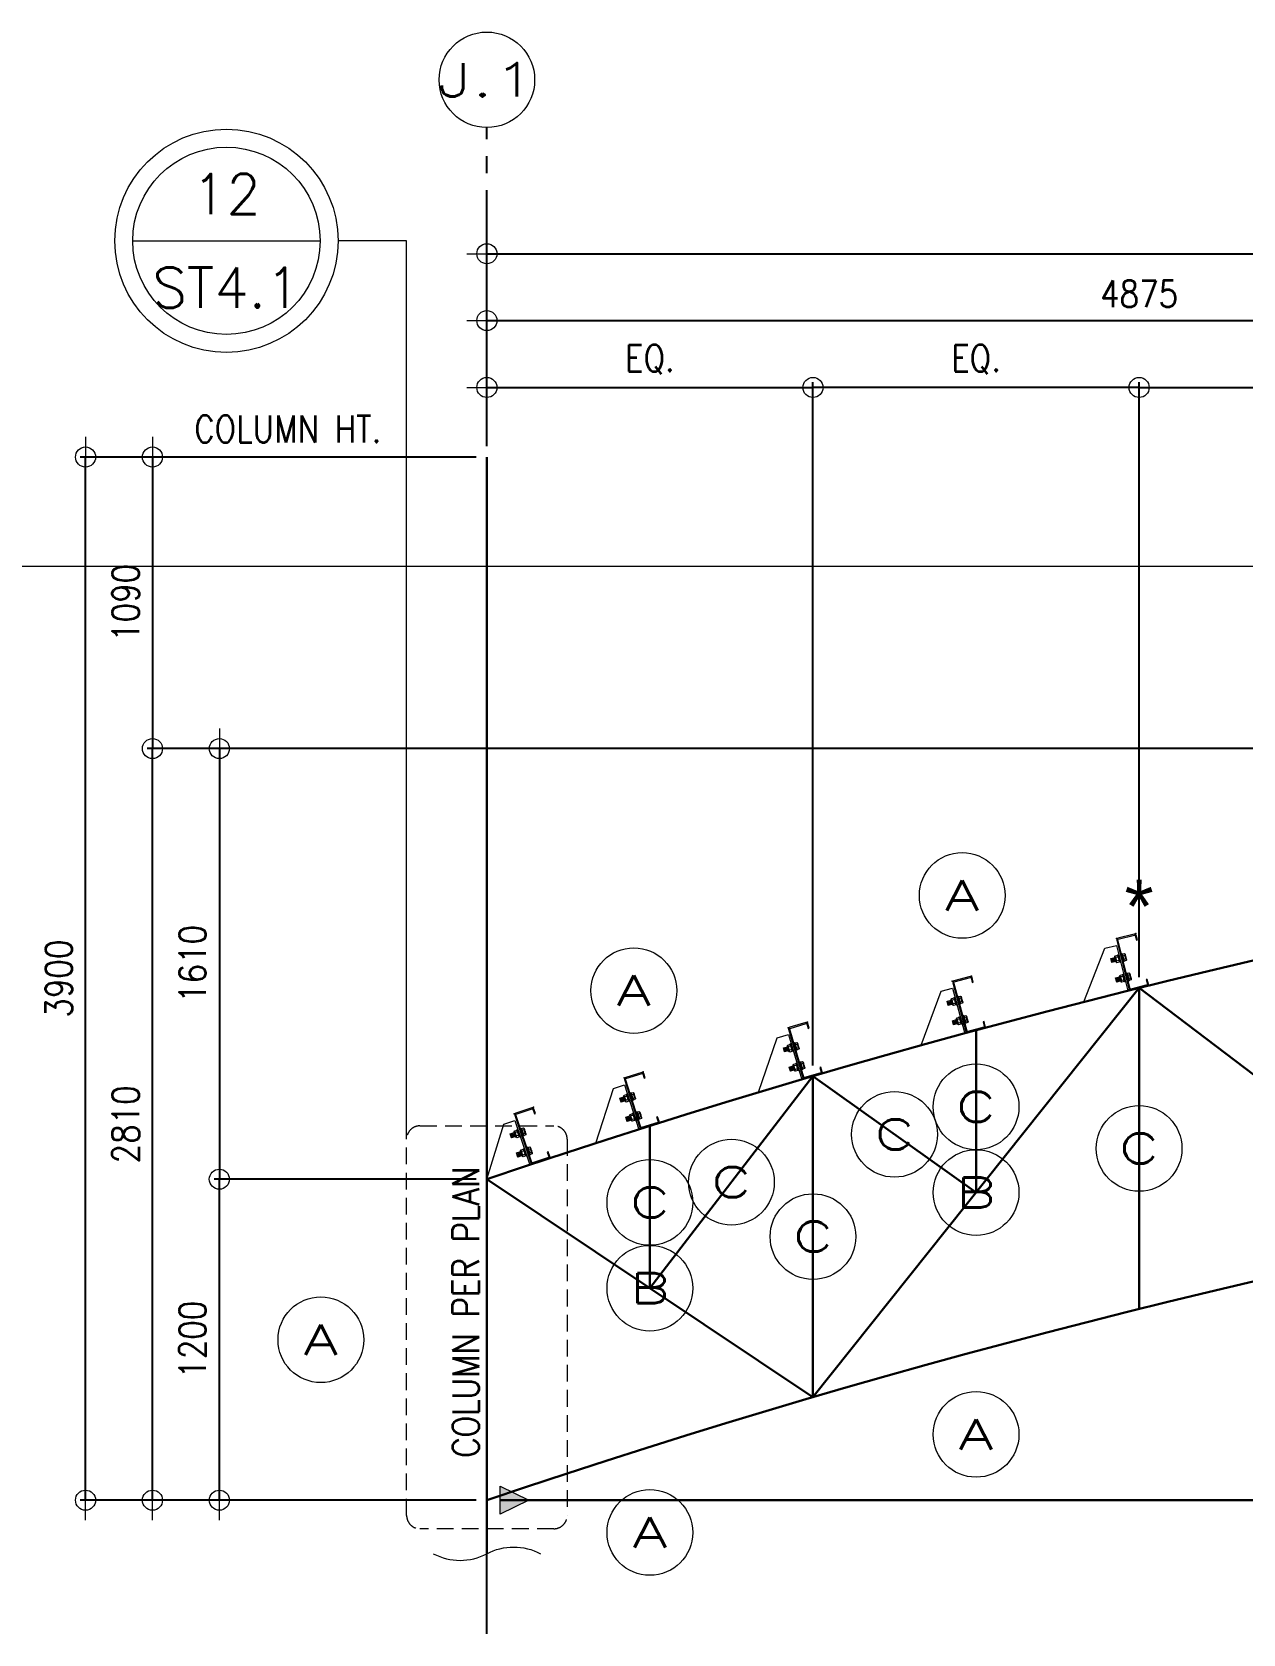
# Model space of a CAD drawing. Header units: millimetres. Extents: x -14320 to 437400, y -59080 to 73710.
# Drawn here: x 72950 to 77475, y 8213 to 14202 of the extents above; entities that cross this region are included whole.
import ezdxf
from ezdxf.enums import TextEntityAlignment as Align

# ---------------------------------------------------------------- set-up
doc = ezdxf.new("R2010")
doc.units = ezdxf.units.MM
doc.header["$LTSCALE"] = 10
doc.header["$MEASUREMENT"] = 0
for name, pattern in [('CENTER', [50.8, 31.75, -6.35, 6.35, -6.35]), ('HIDDEN', [0.375, 0.25, -0.125]), ('PHANTOM2', [1.25, 0.625, -0.125, 0.125, -0.125, 0.125, -0.125])]:
    doc.linetypes.add(name, pattern=pattern)
doc.layers.add('A-NEW', color=240, linetype='Continuous')
for name, color, linetype, lineweight in [('CEE STEEL PURLINS', 46, 'Continuous', 15), ('HATCH 000', 251, 'Continuous', 5), ('S-ANNO-DIMS', 1, 'Continuous', 5), ('S-ANNO-NPLT', 7, 'Continuous', 9), ('S-Anno-Symb', 143, 'PHANTOM2', 13), ('S-BEAM-IDEN', 2, 'Continuous', 9), ('S-CONN', 1, 'Continuous', 9), ('S-Grid-iden', 52, 'Continuous', 9), ('S_BOLTS', 252, 'Continuous', 9), ('S_STEEL TRUSS', 5, 'Continuous', 30), ('SCHEDULES-TEXT', 4, 'Continuous', 20)]:
    doc.layers.add(name, color=color, linetype=linetype, lineweight=lineweight)
doc.layers.add('GUIDE 001', color=214, linetype='Continuous', lineweight=0, plot=False)
doc.layers.add('S-DETL-GRID', color=62, linetype='Continuous', lineweight=9, plot=False)
doc.styles.add('1', font='simplex.shx', dxfattribs={"width": 0.85, "height": 40})
doc.styles.add('3', font='simplex.shx', dxfattribs={"width": 1.5, "height": 70})
doc.styles.add('ARIAL', font='arial.ttf')
doc.styles.add('ROMANSX', font='ROMANS.shx', dxfattribs={"height": 0.09375})
doc.dimstyles.new('ESCA30', dxfattribs={"dimtxt": 40, "dimasz": 1, "dimexe": 20, "dimexo": 40, "dimgap": 50, "dimtad": 1, "dimdec": 0, "dimrnd": 1, "dimdsep": 46, "dimtxsty": '1', "dimblk1": 'ESCADIM_ARW', "dimblk2": 'ESCADIM_ARW', "dimsah": 1, "dimcen": 50, "dimclrd": 256, "dimclre": 256, "dimclrt": 52, "dimadec": 0, "dimazin": 0, "dimtfac": 1, "dimtdec": 0, "dimtofl": 0, "dimtmove": 0, "dimatfit": 3, "dimldrblk": 'ESCADIM_ARW', "dimfxl": 1, "dimtolj": 1, "dimtzin": 0, "dimarcsym": 0})

# ---------------------------------------------------------------- blocks, each defined once
blk = doc.blocks.new('Grid')
at = {"layer": 'S-Grid-iden', "color": 1, "linetype": 'Continuous'}
blk.add_circle((0, 0), 500, dxfattribs=at)
at = {"layer": 'S-Grid-iden', "style": '3', "width": 1.5}
blk.add_attdef('GRIDTAG', text='', height=350, dxfattribs=at).set_placement((0, 0), align=Align.MIDDLE_CENTER)
blk = doc.blocks.new('ESCADIM_ARW')
at = {"color": 9}
blk.add_line((75, 0), (-75, 0), dxfattribs=at)
blk.add_circle((0, 0), 37.5, dxfattribs=at)
blk = doc.blocks.new('*D268')
at = {"layer": 'Defpoints', "color": 0, "ltscale": 80, "transparency": 16777216}
for p in [(94149.8, 13373.3), (74649.8, 12613.3, 0), (94149.8, 12613.3, 0)]:
    blk.add_point(p, dxfattribs=at)
at = {"layer": 'S-ANNO-DIMS', "lineweight": -2, "ltscale": 80, "transparency": 16777216}
for p, q in [((74649.8, 12653.3), (74649.8, 13393.3)), ((74650.8, 13373.3), (94148.8, 13373.3)), ((94149.8, 12653.3), (94149.8, 13393.3))]:
    blk.add_line(p, q, dxfattribs=at)
at = {"layer": 'S-ANNO-DIMS', "lineweight": -2, "ltscale": 80, "transparency": 16777216, "rotation": 180}
blk.add_blockref('ESCADIM_ARW', (74649.8, 13373.3), dxfattribs=at)
at = {"layer": 'S-ANNO-DIMS', "lineweight": -2, "ltscale": 80, "transparency": 16777216}
blk.add_blockref('ESCADIM_ARW', (94149.8, 13373.3), dxfattribs=at)
at = {"layer": 'S-ANNO-DIMS', "color": 52, "ltscale": 80, "transparency": 16777216, "insert": (84399.8, 13499.5), "char_height": 40, "attachment_point": 5, "style": '1'}
blk.add_mtext('\\A1;{\\H2.5x;19500 (16 EQUAL PANELS)}', dxfattribs=at)
blk = doc.blocks.new('*D269')
at = {"layer": 'Defpoints', "color": 0, "ltscale": 80, "transparency": 16777216}
for p in [(79524.8, 13123.3), (74649.8, 12613.3, 0), (79524.8, 11128.9, 0)]:
    blk.add_point(p, dxfattribs=at)
at = {"layer": 'S-ANNO-DIMS', "lineweight": -2, "ltscale": 80, "transparency": 16777216}
for p, q in [((74649.8, 12653.3), (74649.8, 13143.3)), ((74650.8, 13123.3), (79523.8, 13123.3)), ((79524.8, 11168.9), (79524.8, 13143.3))]:
    blk.add_line(p, q, dxfattribs=at)
at = {"layer": 'S-ANNO-DIMS', "lineweight": -2, "ltscale": 80, "transparency": 16777216, "rotation": 180}
blk.add_blockref('ESCADIM_ARW', (74649.8, 13123.3), dxfattribs=at)
at = {"layer": 'S-ANNO-DIMS', "lineweight": -2, "ltscale": 80, "transparency": 16777216}
blk.add_blockref('ESCADIM_ARW', (79524.8, 13123.3), dxfattribs=at)
at = {"layer": 'S-ANNO-DIMS', "color": 52, "ltscale": 80, "transparency": 16777216, "insert": (77087.3, 13223.3), "char_height": 40, "attachment_point": 5, "style": '1'}
blk.add_mtext('\\A1;{\\H2.5x;4875}', dxfattribs=at)
blk = doc.blocks.new('*D270')
at = {"layer": 'Defpoints', "color": 0, "ltscale": 80, "transparency": 16777216}
for p in [(73650, 9913.3), (74649.8, 9913.3, 0), (74649.8, 8713.3, 0)]:
    blk.add_point(p, dxfattribs=at)
at = {"layer": 'S-ANNO-DIMS', "lineweight": -2, "ltscale": 80, "transparency": 16777216}
for p, q in [((74609.8, 9913.3), (73630, 9913.3)), ((73650, 8714.3), (73650, 9912.3)), ((74609.8, 8713.3), (73630, 8713.3))]:
    blk.add_line(p, q, dxfattribs=at)
for p, rotation in [((73650, 9913.3), 90), ((73650, 8713.3), 270)]:
    blk.add_blockref('ESCADIM_ARW', p, dxfattribs=dict(at, rotation=rotation))
at = {"layer": 'S-ANNO-DIMS', "color": 52, "ltscale": 80, "transparency": 16777216, "insert": (73550, 9313.3), "char_height": 40, "attachment_point": 5, "rotation": 90, "style": '1'}
blk.add_mtext('\\A1;{\\H2.5x;1200}', dxfattribs=at)
blk = doc.blocks.new('*D271')
at = {"layer": 'Defpoints', "color": 0, "ltscale": 80, "transparency": 16777216}
for p in [(73400, 11523.3), (84399.8, 11523.3, 0), (74649.8, 8713.3, 0)]:
    blk.add_point(p, dxfattribs=at)
at = {"layer": 'S-ANNO-DIMS', "lineweight": -2, "ltscale": 80, "transparency": 16777216}
for p, q in [((84359.8, 11523.3), (73380, 11523.3)), ((73400, 8714.3), (73400, 11522.3)), ((74609.8, 8713.3), (73380, 8713.3))]:
    blk.add_line(p, q, dxfattribs=at)
for p, rotation in [((73400, 11523.3), 90), ((73400, 8713.3), 270)]:
    blk.add_blockref('ESCADIM_ARW', p, dxfattribs=dict(at, rotation=rotation))
at = {"layer": 'S-ANNO-DIMS', "color": 52, "ltscale": 80, "transparency": 16777216, "insert": (73300, 10118.3), "char_height": 40, "attachment_point": 5, "rotation": 90, "style": '1'}
blk.add_mtext('\\A1;{\\H2.5x;2810}', dxfattribs=at)
blk = doc.blocks.new('*D272')
at = {"layer": 'Defpoints', "color": 0, "ltscale": 80, "transparency": 16777216}
for p in [(84399.8, 11523.3, 0), (73650, 9913.3), (74649.8, 9913.3, 0)]:
    blk.add_point(p, dxfattribs=at)
at = {"layer": 'S-ANNO-DIMS', "lineweight": -2, "ltscale": 80, "transparency": 16777216}
for p, q in [((84359.8, 11523.3), (73630, 11523.3)), ((73650, 11522.3), (73650, 9914.3)), ((74609.8, 9913.3), (73630, 9913.3))]:
    blk.add_line(p, q, dxfattribs=at)
for p, rotation in [((73650, 11523.3), 90), ((73650, 9913.3), 270)]:
    blk.add_blockref('ESCADIM_ARW', p, dxfattribs=dict(at, rotation=rotation))
at = {"layer": 'S-ANNO-DIMS', "color": 52, "ltscale": 80, "transparency": 16777216, "insert": (73550, 10718.3), "char_height": 40, "attachment_point": 5, "rotation": 90, "style": '1'}
blk.add_mtext('\\A1;{\\H2.5x;1610}', dxfattribs=at)
blk = doc.blocks.new('*D276')
at = {"layer": 'Defpoints', "color": 0, "ltscale": 80, "transparency": 16777216}
for p in [(75868.5, 12873.3), (74649.8, 12613.3, 0), (75868.5, 10298.7, 0)]:
    blk.add_point(p, dxfattribs=at)
at = {"layer": 'S-ANNO-DIMS', "lineweight": -2, "ltscale": 80, "transparency": 16777216}
for p, q in [((74649.8, 12653.3), (74649.8, 12893.3)), ((75868.5, 10338.7), (75868.5, 12893.3)), ((74650.8, 12873.3), (75867.5, 12873.3))]:
    blk.add_line(p, q, dxfattribs=at)
at = {"layer": 'S-ANNO-DIMS', "lineweight": -2, "ltscale": 80, "transparency": 16777216, "rotation": 180}
blk.add_blockref('ESCADIM_ARW', (74649.8, 12873.3), dxfattribs=at)
at = {"layer": 'S-ANNO-DIMS', "lineweight": -2, "ltscale": 80, "transparency": 16777216}
blk.add_blockref('ESCADIM_ARW', (75868.5, 12873.3), dxfattribs=at)
at = {"layer": 'S-ANNO-DIMS', "color": 52, "ltscale": 80, "transparency": 16777216, "insert": (75259.1, 12978.1), "char_height": 40, "attachment_point": 5, "style": '1'}
blk.add_mtext('\\A1;{\\H2.5x;EQ.}', dxfattribs=at)
blk = doc.blocks.new('*D277')
at = {"layer": 'Defpoints', "color": 0, "ltscale": 80, "transparency": 16777216}
for p in [(75868.5, 12873.3), (77087.3, 10628.5, 0), (75868.5, 10298.7, 0)]:
    blk.add_point(p, dxfattribs=at)
at = {"layer": 'S-ANNO-DIMS', "lineweight": -2, "ltscale": 80, "transparency": 16777216}
for p, q in [((75868.5, 10338.7), (75868.5, 12893.3)), ((77087.3, 10668.5), (77087.3, 12893.3)), ((77086.3, 12873.3), (75869.5, 12873.3))]:
    blk.add_line(p, q, dxfattribs=at)
at = {"layer": 'S-ANNO-DIMS', "lineweight": -2, "ltscale": 80, "transparency": 16777216, "rotation": 180}
blk.add_blockref('ESCADIM_ARW', (75868.5, 12873.3), dxfattribs=at)
at = {"layer": 'S-ANNO-DIMS', "lineweight": -2, "ltscale": 80, "transparency": 16777216}
blk.add_blockref('ESCADIM_ARW', (77087.3, 12873.3), dxfattribs=at)
at = {"layer": 'S-ANNO-DIMS', "color": 52, "ltscale": 80, "transparency": 16777216, "insert": (76477.9, 12978.1), "char_height": 40, "attachment_point": 5, "style": '1'}
blk.add_mtext('\\A1;{\\H2.5x;EQ.}', dxfattribs=at)
blk = doc.blocks.new('*D279')
at = {"layer": 'Defpoints', "color": 0, "ltscale": 80, "transparency": 16777216}
for p in [(78306, 12873.3), (78306, 10904.8, 0), (77087.3, 10628.5, 0)]:
    blk.add_point(p, dxfattribs=at)
at = {"layer": 'S-ANNO-DIMS', "lineweight": -2, "ltscale": 80, "transparency": 16777216}
for p, q in [((77087.3, 10668.5), (77087.3, 12893.3)), ((78306, 10944.8), (78306, 12893.3)), ((77088.3, 12873.3), (78305, 12873.3))]:
    blk.add_line(p, q, dxfattribs=at)
at = {"layer": 'S-ANNO-DIMS', "lineweight": -2, "ltscale": 80, "transparency": 16777216, "rotation": 180}
blk.add_blockref('ESCADIM_ARW', (77087.3, 12873.3), dxfattribs=at)
at = {"layer": 'S-ANNO-DIMS', "lineweight": -2, "ltscale": 80, "transparency": 16777216}
blk.add_blockref('ESCADIM_ARW', (78306, 12873.3), dxfattribs=at)
at = {"layer": 'S-ANNO-DIMS', "color": 52, "ltscale": 80, "transparency": 16777216, "insert": (77696.6, 12978.1), "char_height": 40, "attachment_point": 5, "style": '1'}
blk.add_mtext('\\A1;{\\H2.5x;EQ.}', dxfattribs=at)
blk = doc.blocks.new('*D292')
at = {"layer": 'Defpoints', "color": 0, "ltscale": 80, "transparency": 16777216}
for p in [(73150, 12613.3), (74649.8, 12613.3), (74649.8, 8713.3, 0)]:
    blk.add_point(p, dxfattribs=at)
at = {"layer": 'S-ANNO-DIMS', "lineweight": -2, "ltscale": 80, "transparency": 16777216}
for p, q in [((74609.8, 12613.3), (73130, 12613.3)), ((73150, 8714.3), (73150, 12612.3)), ((74609.8, 8713.3), (73130, 8713.3))]:
    blk.add_line(p, q, dxfattribs=at)
for p, rotation in [((73150, 12613.3), 90), ((73150, 8713.3), 270)]:
    blk.add_blockref('ESCADIM_ARW', p, dxfattribs=dict(at, rotation=rotation))
at = {"layer": 'S-ANNO-DIMS', "color": 52, "ltscale": 80, "transparency": 16777216, "insert": (73050, 10663.3), "char_height": 40, "attachment_point": 5, "rotation": 90, "style": '1'}
blk.add_mtext('\\A1;{\\H2.5x;3900}', dxfattribs=at)
blk = doc.blocks.new('*D293')
at = {"layer": 'Defpoints', "color": 0, "ltscale": 80, "transparency": 16777216}
for p in [(74649.8, 12613.3), (73400, 11523.3), (84399.8, 11523.3, 0)]:
    blk.add_point(p, dxfattribs=at)
at = {"layer": 'S-ANNO-DIMS', "lineweight": -2, "ltscale": 80, "transparency": 16777216}
for p, q in [((74609.8, 12613.3), (73380, 12613.3)), ((73400, 12612.3), (73400, 11524.3)), ((84359.8, 11523.3), (73380, 11523.3))]:
    blk.add_line(p, q, dxfattribs=at)
for p, rotation in [((73400, 12613.3), 90), ((73400, 11523.3), 270)]:
    blk.add_blockref('ESCADIM_ARW', p, dxfattribs=dict(at, rotation=rotation))
at = {"layer": 'S-ANNO-DIMS', "color": 52, "ltscale": 80, "transparency": 16777216, "insert": (73300, 12068.3), "char_height": 40, "attachment_point": 5, "rotation": 90, "style": '1'}
blk.add_mtext('\\A1;{\\H2.5x;1090}', dxfattribs=at)
blk = doc.blocks.new('BUBBLE')
at = {"layer": 'S-ANNO-NPLT', "linetype": 'Continuous'}
blk.add_circle((0, 0), 0.2608, dxfattribs=at)
at = {"layer": 'S-Anno-Symb', "color": 0, "linetype": 'Continuous'}
blk.add_line((-0.2188, 0), (0.2188, 0), dxfattribs=at)
blk.add_circle((0, 0), 0.2188, dxfattribs=at)
at = {"layer": 'S-Anno-Symb', "style": 'ROMANSX'}
for tag, p in [('1', (0, 0.1094)), ('S1', (0, -0.1094))]:
    blk.add_attdef(tag, text='', height=0.0937, dxfattribs=at).set_placement(p, align=Align.MIDDLE_CENTER)
at = {"layer": 'S-Anno-Symb', "style": 'ROMANSX', "width": 1.018385, "flags": 8}
blk.add_attdef('LONG', text='', height=0.0937, dxfattribs=at).set_placement((-0.1796, -0.1249), (0.1796, -0.1249), align=Align.FIT)
blk = doc.blocks.new('EXT', base_point=(6.5784, 3.6597))
for p, q in [((6.5734, 3.6697), (6.5834, 3.6697)), ((6.5734, 3.6697), (6.5734, 3.6597)), ((6.5834, 3.6697), (6.5734, 3.6697)), ((6.5834, 3.6597), (6.5834, 3.6697)), ((6.5734, 3.6663), (6.5834, 3.6663)), ((6.5734, 3.663), (6.5834, 3.663)), ((6.5734, 3.6597), (6.5834, 3.6597)), ((6.575, 3.668), (6.5818, 3.668)), ((6.575, 3.6647), (6.5818, 3.6647)), ((6.575, 3.6613), (6.5818, 3.6613))]:
    blk.add_line(p, q)
blk = doc.blocks.new('BOLT', base_point=(6.579, 3.6798))
for p, q in [((6.571, 3.6847), (6.571, 3.6798)), ((6.575, 3.6847), (6.571, 3.6847)), ((6.575, 3.6858), (6.573, 3.6858)), ((6.575, 3.6798), (6.575, 3.6858)), ((6.575, 3.6858), (6.583, 3.6858)), ((6.575, 3.6847), (6.583, 3.6847)), ((6.585, 3.6858), (6.583, 3.6858)), ((6.583, 3.6798), (6.583, 3.6858)), ((6.587, 3.6847), (6.583, 3.6847)), ((6.587, 3.6798), (6.587, 3.6847))]:
    blk.add_line(p, q)
for centre, radius, start, end in [((6.573, 3.6833), 0.00241, 33.9696, 146.0304), ((6.579, 3.6777), 0.00805, 60.2058, 119.7942), ((6.585, 3.6833), 0.00241, 33.9696, 146.0304)]:
    blk.add_arc(centre, radius, start, end)
blk = doc.blocks.new('NUT20')
for p, q in [((0.0185, 0.0045), (-0.0185, 0.0045)), ((-0.0185, 0.0045), (-0.0185, 0)), ((-0.0185, 0), (0.0185, 0)), ((0.0185, 0), (0.0185, 0.0045))]:
    blk.add_line(p, q)
for name, p, xscale, yscale, zscale in [('BOLT', (0, 0.0045), 2.125, 2.666666666666667, 2.125), ('EXT', (0, 0.0205), 2, 2, 2)]:
    blk.add_blockref(name, p, dxfattribs=dict(xscale=xscale, yscale=yscale, zscale=zscale))

msp = doc.modelspace()

# ---------------------------------------------------------------- hatches: boundary and pattern name
at = {"layer": 'HATCH 000'}
h = msp.add_hatch(color=33, dxfattribs=at)
edge = h.paths.add_edge_path()
edge.add_line((77080.8, 10808.1), (77076.5, 10825.6))
edge.add_arc((77070.6, 10824.1), 6, 14.0944, 104.0944)
edge.add_line((77069.2, 10829.9), (77008.1, 10814.6))
edge.add_arc((77009.5, 10808.8), 6, 104.0944, 194.0944)
edge.add_line((77003.7, 10807.3), (77049.5, 10624.8))
edge.add_arc((77055.3, 10626.3), 6, 194.0944, 284.0944)
edge.add_line((77056.8, 10620.5), (77117.9, 10635.8))
edge.add_arc((77116.5, 10641.6), 6, 284.0944, 374.0944)
edge.add_line((77122.3, 10643.1), (77117.9, 10660.6))
edge.add_line((77117.9, 10660.6), (77114, 10659.6))
edge.add_line((77114, 10659.6), (77118.4, 10642.1))
edge.add_arc((77116.5, 10641.6), 2, -75.9056, 14.0944, ccw=False)
edge.add_line((77117, 10639.7), (77055.8, 10624.4))
edge.add_arc((77055.3, 10626.3), 2, 194.0944, 284.0944, ccw=False)
edge.add_line((77053.4, 10625.8), (77007.6, 10808.3))
edge.add_arc((77009.5, 10808.8), 2, 104.0944, 194.0944, ccw=False)
edge.add_line((77009, 10810.7), (77070.1, 10826))
edge.add_arc((77070.6, 10824.1), 2, 14.0944, 104.0944, ccw=False)
edge.add_line((77072.6, 10824.6), (77077, 10807.1))
edge.add_line((77077, 10807.1), (77080.8, 10808.1))
h = msp.add_hatch(color=33, dxfattribs=at)
edge = h.paths.add_edge_path()
edge.add_line((76467.7, 10649.8), (76463, 10667.2))
edge.add_arc((76457.2, 10665.6), 6, 15.2838, 105.2838)
edge.add_line((76455.6, 10671.4), (76394.8, 10654.8))
edge.add_arc((76396.4, 10649), 6, 105.2838, 195.2838)
edge.add_line((76390.6, 10647.4), (76440.2, 10465.9))
edge.add_arc((76446, 10467.5), 6, 195.2838, 285.2838)
edge.add_line((76447.6, 10461.7), (76508.4, 10478.3))
edge.add_arc((76506.8, 10484.1), 6, 285.2838, 375.2838)
edge.add_line((76512.6, 10485.7), (76507.9, 10503.1))
edge.add_line((76507.9, 10503.1), (76504, 10502))
edge.add_line((76504, 10502), (76508.7, 10484.6))
edge.add_arc((76506.8, 10484.1), 2, -74.7162, 15.2838, ccw=False)
edge.add_line((76507.3, 10482.2), (76446.6, 10465.6))
edge.add_arc((76446, 10467.5), 2, 195.2838, 285.2838, ccw=False)
edge.add_line((76444.1, 10467), (76394.5, 10648.4))
edge.add_arc((76396.4, 10649), 2, 105.2838, 195.2838, ccw=False)
edge.add_line((76395.9, 10650.9), (76456.7, 10667.5))
edge.add_arc((76457.2, 10665.6), 2, 15.2838, 105.2838, ccw=False)
edge.add_line((76459.1, 10666.1), (76463.9, 10648.7))
edge.add_line((76463.9, 10648.7), (76467.7, 10649.8))
h = msp.add_hatch(color=33, dxfattribs=at)
edge = h.paths.add_edge_path()
edge.add_line((75854.6, 10477.8), (75849.5, 10495.1))
edge.add_arc((75843.8, 10493.4), 6, 16.47993, 106.47993)
edge.add_line((75842.1, 10499.1), (75781.6, 10481.2))
edge.add_arc((75783.3, 10475.5), 6, 106.47993, 196.47993)
edge.add_line((75777.6, 10473.8), (75831, 10293.4))
edge.add_arc((75836.7, 10295.1), 6, 196.47993, 286.47993)
edge.add_line((75838.4, 10289.3), (75898.9, 10307.2))
edge.add_arc((75897.1, 10313), 6, 286.47993, 376.47993)
edge.add_line((75902.9, 10314.7), (75897.8, 10331.9))
edge.add_line((75897.8, 10331.9), (75894, 10330.8))
edge.add_line((75894, 10330.8), (75899.1, 10313.5))
edge.add_arc((75897.1, 10313), 2, -73.52007, 16.47993, ccw=False)
edge.add_line((75897.7, 10311), (75837.3, 10293.2))
edge.add_arc((75836.7, 10295.1), 2, 196.47993, 286.47993, ccw=False)
edge.add_line((75834.8, 10294.5), (75781.4, 10474.9))
edge.add_arc((75783.3, 10475.5), 2, 106.47993, 196.47993, ccw=False)
edge.add_line((75782.8, 10477.4), (75843.2, 10495.3))
edge.add_arc((75843.8, 10493.4), 2, 16.47993, 106.47993, ccw=False)
edge.add_line((75845.7, 10493.9), (75850.8, 10476.7))
edge.add_line((75850.8, 10476.7), (75854.6, 10477.8))
h = msp.add_hatch(color=33, dxfattribs=at)
edge = h.paths.add_edge_path()
edge.add_line((75241.5, 10291.9), (75236, 10309))
edge.add_arc((75230.3, 10307.2), 6, 17.68342, 107.68342)
edge.add_line((75228.5, 10312.9), (75168.5, 10293.8))
edge.add_arc((75170.3, 10288.1), 6, 107.68342, 197.68342)
edge.add_line((75164.6, 10286.2), (75221.7, 10107))
edge.add_arc((75227.4, 10108.8), 6, 197.68342, 287.68342)
edge.add_line((75229.2, 10103.1), (75289.3, 10122.2))
edge.add_arc((75287.5, 10128), 6, 287.68342, 377.68342)
edge.add_line((75293.2, 10129.8), (75287.7, 10146.9))
edge.add_line((75287.7, 10146.9), (75283.9, 10145.7))
edge.add_line((75283.9, 10145.7), (75289.4, 10128.6))
edge.add_arc((75287.5, 10128), 2, -72.31658, 17.68342, ccw=False)
edge.add_line((75288.1, 10126), (75228, 10106.9))
edge.add_arc((75227.4, 10108.8), 2, 197.68342, 287.68342, ccw=False)
edge.add_line((75225.5, 10108.2), (75168.4, 10287.4))
edge.add_arc((75170.3, 10288.1), 2, 107.68342, 197.68342, ccw=False)
edge.add_line((75169.7, 10290), (75229.7, 10309.1))
edge.add_arc((75230.3, 10307.2), 2, 17.68342, 107.68342, ccw=False)
edge.add_line((75232.2, 10307.8), (75237.7, 10290.6))
edge.add_line((75237.7, 10290.6), (75241.5, 10291.9))
h = msp.add_hatch(color=33, dxfattribs=at)
edge = h.paths.add_edge_path()
edge.add_line((74831, 10159.5), (74825.3, 10176.5))
edge.add_arc((74819.6, 10174.6), 6, 18.49353, 108.49353)
edge.add_line((74817.7, 10180.3), (74758, 10160.4))
edge.add_arc((74759.9, 10154.7), 6, 108.49353, 198.49353)
edge.add_line((74754.2, 10152.8), (74813.9, 9974.3))
edge.add_arc((74819.6, 9976.2), 6, 198.49353, 288.49353)
edge.add_line((74821.5, 9970.5), (74881.2, 9990.5))
edge.add_arc((74879.3, 9996.2), 6, 288.49353, 378.49353)
edge.add_line((74885, 9998.1), (74879.3, 10015.2))
edge.add_line((74879.3, 10015.2), (74875.5, 10013.9))
edge.add_line((74875.5, 10013.9), (74881.2, 9996.9))
edge.add_arc((74879.3, 9996.2), 2, -71.50647, 18.49353, ccw=False)
edge.add_line((74880, 9994.3), (74820.2, 9974.3))
edge.add_arc((74819.6, 9976.2), 2, 198.49353, 288.49353, ccw=False)
edge.add_line((74817.7, 9975.6), (74758, 10154))
edge.add_arc((74759.9, 10154.7), 2, 108.49353, 198.49353, ccw=False)
edge.add_line((74759.2, 10156.6), (74819, 10176.5))
edge.add_arc((74819.6, 10174.6), 2, 18.49353, 108.49353, ccw=False)
edge.add_line((74821.5, 10175.3), (74827.2, 10158.2))
edge.add_line((74827.2, 10158.2), (74831, 10159.5))
at = {"layer": 'S-CONN'}
msp.add_hatch(color=256, dxfattribs=at).paths.add_polyline_path([(74699.8, 8660.6), (74807, 8713.2), (74699.8, 8765.8)])

# ---------------------------------------------------------------- linework, layer by layer
at = {"layer": 'A-NEW', "color": 253, "linetype": 'CENTER'}
msp.add_line((74649.8, 8213.3, 0), (74649.8, 13845, 0), dxfattribs=at)
at = {"layer": 'CEE STEEL PURLINS', "elevation": 0}
for points in [[(77080.8, 10808.1), (77076.5, 10825.6, 0.414214), (77069.2, 10829.9), (77008.1, 10814.6, 0.414214), (77003.7, 10807.3), (77049.5, 10624.8, 0.414214), (77056.8, 10620.5), (77117.9, 10635.8, 0.414214), (77122.3, 10643.1), (77117.9, 10660.6), (77114, 10659.6), (77118.4, 10642.1, -0.414214), (77117, 10639.7), (77055.8, 10624.4, -0.414214), (77053.4, 10625.8), (77007.6, 10808.3, -0.414214), (77009, 10810.7), (77070.1, 10826, -0.414214), (77072.6, 10824.6), (77077, 10807.1), (77080.8, 10808.1)], [(76467.7, 10649.8), (76463, 10667.2, 0.414214), (76455.6, 10671.4), (76394.8, 10654.8, 0.414214), (76390.6, 10647.4), (76440.2, 10465.9, 0.414214), (76447.6, 10461.7), (76508.4, 10478.3, 0.414214), (76512.6, 10485.7), (76507.9, 10503.1), (76504, 10502), (76508.7, 10484.6, -0.414214), (76507.3, 10482.2), (76446.6, 10465.6, -0.414214), (76444.1, 10467), (76394.5, 10648.4, -0.414214), (76395.9, 10650.9), (76456.7, 10667.5, -0.414214), (76459.1, 10666.1), (76463.9, 10648.7), (76467.7, 10649.8)], [(75854.6, 10477.8), (75849.5, 10495.1, 0.414214), (75842.1, 10499.1), (75781.6, 10481.2, 0.414214), (75777.6, 10473.8), (75831, 10293.4, 0.414214), (75838.4, 10289.3), (75898.9, 10307.2, 0.414214), (75902.9, 10314.7), (75897.8, 10331.9), (75894, 10330.8), (75899.1, 10313.5, -0.414214), (75897.7, 10311), (75837.3, 10293.2, -0.414214), (75834.8, 10294.5), (75781.4, 10474.9, -0.414214), (75782.8, 10477.4), (75843.2, 10495.3, -0.414214), (75845.7, 10493.9), (75850.8, 10476.7), (75854.6, 10477.8)], [(75241.5, 10291.9), (75236, 10309, 0.414214), (75228.5, 10312.9), (75168.5, 10293.8, 0.414214), (75164.6, 10286.2), (75221.7, 10107, 0.414214), (75229.2, 10103.1), (75289.3, 10122.2, 0.414214), (75293.2, 10129.8), (75287.7, 10146.9), (75283.9, 10145.7), (75289.4, 10128.6, -0.414214), (75288.1, 10126), (75228, 10106.9, -0.414214), (75225.5, 10108.2), (75168.4, 10287.4, -0.414214), (75169.7, 10290), (75229.7, 10309.1, -0.414214), (75232.2, 10307.8), (75237.7, 10290.6), (75241.5, 10291.9)], [(74831, 10159.5), (74825.3, 10176.5, 0.414214), (74817.7, 10180.3), (74758, 10160.4, 0.414214), (74754.2, 10152.8), (74813.9, 9974.3, 0.414214), (74821.5, 9970.5), (74881.2, 9990.5, 0.414214), (74885, 9998.1), (74879.3, 10015.2), (74875.5, 10013.9), (74881.2, 9996.9, -0.414214), (74880, 9994.3), (74820.2, 9974.3, -0.414214), (74817.7, 9975.6), (74758, 10154, -0.414214), (74759.2, 10156.6), (74819, 10176.5, -0.414214), (74821.5, 10175.3), (74827.2, 10158.2), (74831, 10159.5)]]:
    msp.add_lwpolyline(points, format="xyb", dxfattribs=at)
at = {"layer": 'GUIDE 001'}
for p in [(77002.2, 10813.1, 0), (77075, 10831.4, 0), (76461.4, 10673, 0), (76389.1, 10653.2, 0), (77051, 10619, 0), (77123.8, 10637.3, 0), (75847.8, 10500.8, 0), (75775.9, 10479.5, 0), (76441.8, 10460.1, 0), (75234.2, 10314.7, 0), (75162.7, 10292, 0), (74823.4, 10182.2, 0), (74752.3, 10158.4, 0), (75223.5, 10101.3, 0), (74815.8, 9968.6, 0), (74886.9, 9992.4, 0)]:
    msp.add_point(p, dxfattribs=at)
at = {"layer": 'S-Anno-Symb', "color": 1, "linetype": 'HIDDEN', "ltscale": 25, "elevation": 0}
msp.add_lwpolyline([(74399.8, 10113), (74899.8, 10113, -0.414214), (74949.8, 10063), (74949.8, 8656.6, -0.414214), (74899.8, 8606.6), (74399.8, 8606.6, -0.414214), (74349.8, 8656.6), (74349.8, 10063, -0.414214)], format="xyb", close=True, dxfattribs=at)
at = {"layer": 'S-BEAM-IDEN', "color": 1, "elevation": 0}
msp.add_lwpolyline([(74349.8, 10063), (74349.8, 13421.6), (74093.6, 13421.6)], dxfattribs=at)
at = {"layer": 'S-BEAM-IDEN', "elevation": 0}
for points in [[(77045.1, 10617.7), (76881.2, 10576.6), (76959.8, 10776.7), (77002.5, 10787.4)], [(76436, 10458.7), (76273, 10414.2), (76347.4, 10615.9), (76389.9, 10627.5)], [(75826.9, 10286.1), (75664.8, 10238.2), (75735, 10441.4), (75777.2, 10453.9)], [(75217.8, 10099.6), (75056.8, 10048.3), (75122.7, 10253), (75164.6, 10266.3)], [(74810, 9966.9), (74649.8, 9913.3), (74712.8, 10118.9), (74754.5, 10132.8)]]:
    msp.add_lwpolyline(points, close=True, dxfattribs=at)
at = {"layer": 'S-BEAM-IDEN'}
msp.add_lwpolyline([(74449.5, 8513.3, 0.25), (74649.8, 8513.3, -0.25), (74850.1, 8513.3)], format="xyb", dxfattribs=at)
at = {"layer": 'S-CONN', "color": 1}
msp.add_lwpolyline([(74699.8, 8765.8), (74807, 8713.2), (74699.8, 8660.6), (74699.8, 8766)], dxfattribs=at)
at = {"layer": 'S-DETL-GRID'}
msp.add_line((102060, 12204), (72900, 12204), dxfattribs=at)
at = {"layer": 'S_BOLTS'}
for p, q in [((77020.8, 10755.7, 0), (77024.3, 10756.6, 0)), ((77028, 10727, 0), (77020.8, 10755.7, 0)), ((77024.3, 10756.6, 0), (77031.5, 10727.9, 0)), ((77031.5, 10727.9, 0), (77028, 10727, 0)), ((77042.5, 10683.8, 0), (77039.1, 10683, 0)), ((77046.3, 10654.3, 0), (77039.1, 10683, 0)), ((77042.5, 10683.8, 0), (77049.8, 10655.1, 0)), ((77049.8, 10655.1, 0), (77046.3, 10654.3, 0)), ((76408.8, 10596.2, 0), (76412.3, 10597.1, 0)), ((76416.6, 10567.6, 0), (76408.8, 10596.2, 0)), ((76412.3, 10597.1, 0), (76420.1, 10568.6, 0)), ((76420.1, 10568.6, 0), (76416.6, 10567.6, 0)), ((76432, 10524.8, 0), (76428.6, 10523.8, 0)), ((76436.4, 10495.3, 0), (76428.6, 10523.8, 0)), ((76432, 10524.8, 0), (76439.8, 10496.2, 0)), ((76439.8, 10496.2, 0), (76436.4, 10495.3, 0)), ((75796.8, 10422.9, 0), (75800.3, 10424, 0)), ((75805.2, 10394.6, 0), (75796.8, 10422.9, 0)), ((75800.3, 10424, 0), (75808.7, 10395.6, 0)), ((75808.7, 10395.6, 0), (75805.2, 10394.6, 0)), ((75821.5, 10352.1, 0), (75818.1, 10351, 0)), ((75826.5, 10322.7, 0), (75818.1, 10351, 0)), ((75821.5, 10352.1, 0), (75829.9, 10323.7, 0)), ((75829.9, 10323.7, 0), (75826.5, 10322.7, 0)), ((75184.8, 10235.8, 0), (75188.3, 10236.9, 0)), ((75193.8, 10207.6, 0), (75184.8, 10235.8, 0)), ((75188.3, 10236.9, 0), (75197.3, 10208.7, 0)), ((75197.3, 10208.7, 0), (75193.8, 10207.6, 0)), ((75211, 10165.5, 0), (75207.6, 10164.4, 0)), ((75216.6, 10136.2, 0), (75207.6, 10164.4, 0)), ((75211, 10165.5, 0), (75220, 10137.3, 0)), ((75220, 10137.3, 0), (75216.6, 10136.2, 0)), ((74775.2, 10102.6, 0), (74778.6, 10103.8, 0)), ((74784.6, 10074.6, 0), (74775.2, 10102.6, 0)), ((74778.6, 10103.8, 0), (74788, 10075.7, 0)), ((74788, 10075.7, 0), (74784.6, 10074.6, 0)), ((74802.4, 10032.6, 0), (74799, 10031.5, 0)), ((74808.4, 10003.4, 0), (74799, 10031.5, 0)), ((74802.4, 10032.6, 0), (74811.8, 10004.6, 0)), ((74811.8, 10004.6, 0), (74808.4, 10003.4, 0))]:
    msp.add_line(p, q, dxfattribs=at)
at = {"layer": 'S_STEEL TRUSS'}
for p, q in [((74649.8, 8513.3, 0), (74649.8, 12613.3, 0)), ((77087.3, 10628.5), (77087.3, 9428.5)), ((75868.5, 10298.7, 0), (75868.5, 9098.7, 0)), ((74699.8, 8713.3), (84349.8, 8713.3))]:
    msp.add_line(p, q, dxfattribs=at)
at = {"layer": 'S_STEEL TRUSS', "elevation": 0}
for points in [[(74649.8, 9913.3), (75868.5, 9098.7), (77087.3, 10628.5), (78306, 9704.8), (79524.8, 11128.9), (80743.5, 10102.1), (81962.3, 11425.2), (83181, 10298.8), (84399.8, 11523.3), (85618.5, 10298.8), (86837.3, 11425.2), (88056, 10102.1), (89274.8, 11128.9), (90493.5, 9704.8), (91712.3, 10628.5), (92931, 9098.7), (94149.8, 9913.3)], [(75259.1, 10113), (75259.1, 9506), (75868.5, 10298.7), (76477.9, 9863.6), (76477.9, 10470.4)]]:
    msp.add_lwpolyline(points, dxfattribs=at)
at = {"layer": 'S_STEEL TRUSS'}
for centre in [(84399.8, -18804.2, 0), (84399.8, -20004.2, 0)]:
    msp.add_arc(centre, 30327.5, 71.24693, 108.75307, dxfattribs=at)

# ---------------------------------------------------------------- block references
at = {"layer": 'S-Anno-Symb', "linetype": 'Continuous', "xscale": 1600.000000000014, "yscale": 1600.000000000014, "zscale": 1600.000000000014}
msp.add_blockref('BUBBLE', (73676.4, 13421.6, 0), dxfattribs=at).add_auto_attribs({'1': '12', 'S1': 'ST4.1'})
at = {"layer": 'S-Grid-iden'}
for p, xscale, yscale, zscale, values in [((74649.8, 14023.5, 0), 0.3571428571463219, 0.3571428571463219, 0.3571428571463219, {'GRIDTAG': 'J.1'}), ((76426.2, 10974.3, 0), 0.3203883495176713, 0.3203883495176713, 0.3203883495176713, {'GRIDTAG': 'A'}), ((75199.1, 10618.3, 0), 0.3203883495176713, 0.3203883495176713, 0.3203883495176713, {'GRIDTAG': 'A'}), ((76477.9, 10184, 0), 0.3203883495176713, 0.3203883495176713, 0.3203883495176713, {'GRIDTAG': 'C'}), ((76173.2, 10081.1, 0), 0.3203883495176713, 0.3203883495176713, 0.3203883495176713, {'GRIDTAG': 'C'}), ((77087.3, 10028.5), 0.3203883495176713, 0.3203883495176713, 0.3203883495176713, {'GRIDTAG': 'C'}), ((75563.8, 9902.3, 0), 0.3203883495176713, 0.3203883495176713, 0.3203883495176713, {'GRIDTAG': 'C'}), ((76477.9, 9863.6, 0), 0.3203883495176713, 0.3203883495176713, 0.3203883495176713, {'GRIDTAG': 'B'}), ((75259.1, 9826.4, 0), 0.3203883495176713, 0.3203883495176713, 0.3203883495176713, {'GRIDTAG': 'C'}), ((75868.5, 9698.7, 0), 0.3203883495176713, 0.3203883495176713, 0.3203883495176713, {'GRIDTAG': 'C'}), ((75259.1, 9506, 0), 0.3203883495176713, 0.3203883495176713, 0.3203883495176713, {'GRIDTAG': 'B'}), ((74029.4, 9313.3, 0), 0.3203883495176713, 0.3203883495176713, 0.3203883495176713, {'GRIDTAG': 'A'}), ((76477.9, 8959.5, 0), 0.3203883495176713, 0.3203883495176713, 0.3203883495176713, {'GRIDTAG': 'A'}), ((75259.1, 8592.7), 0.3203883495176713, 0.3203883495176713, 0.3203883495176713, {'GRIDTAG': 'A'})]:
    msp.add_blockref('Grid', p, dxfattribs=dict(at, xscale=xscale, yscale=yscale, zscale=zscale)).add_auto_attribs(values)
at = {"layer": 'S_BOLTS', "color": 2, "zscale": 800.0000000005626}
for p, xscale, yscale, rotation in [((77014.7, 10738.9, 0), -800.0000000000377, 800.0000000005626, 104.1052138023906), ((77033, 10666.2, 0), -800.0000000000377, 800.0000000005626, 104.1052138023906), ((76403, 10579.3, 0), -800.0000000000375, 800.0000000005625, 105.2946176966624), ((76422.8, 10506.9, 0), -800.0000000000375, 800.0000000005625, 105.2946176966624), ((75791.4, 10405.9, 0), -800.0000000000377, 800.0000000005625, 106.4907421508719), ((75812.7, 10334, 0), -800.0000000000377, 800.0000000005625, 106.4907421508719), ((75179.8, 10218.7, 0), -800.0000000000377, 800.0000000005625, 107.6942331057796), ((75202.6, 10147.2, 0), -800.0000000000377, 800.0000000005625, 107.6942331057796), ((74770.4, 10085.4, 0), -800.0000000000376, 800.0000000005625, 108.5043395559822), ((74794.2, 10014.3, 0), -800.0000000000376, 800.0000000005625, 108.5043395559822)]:
    msp.add_blockref('NUT20', p, dxfattribs=dict(at, xscale=xscale, yscale=yscale, rotation=rotation))
at = {"layer": 'S_BOLTS', "extrusion": (0, 0, -1), "xscale": 1700.00000000008, "yscale": 1600.000000001125, "zscale": -1700.000000001196}
for p, rotation in [((-77027.9, 10742.2, 0), 75.89478619760911), ((-77046.1, 10669.5, 0), 75.89478619760911), ((-76416.2, 10582.8, 0), 74.70538230333743), ((-76435.9, 10510.5, 0), 74.70538230333743), ((-75804.5, 10409.8, 0), 73.50925784912793), ((-75825.7, 10337.9, 0), 73.50925784912793), ((-75192.8, 10222.8, 0), 72.30576689422026), ((-75215.5, 10151.4, 0), 72.30576689422026), ((-74783.3, 10089.7, 0), 71.49566044401766), ((-74807.1, 10018.6, 0), 71.49566044401766)]:
    msp.add_blockref('BOLT', p, dxfattribs=dict(at, rotation=rotation))

# ---------------------------------------------------------------- texts
at = {"layer": 'S-ANNO-DIMS', "color": 52, "ltscale": 80, "insert": (73905.8, 12718.1), "char_height": 40, "attachment_point": 5, "style": '1'}
msp.add_mtext('\\A1;{\\H2.5x;COLUMN HT.}', dxfattribs=at)
at = {"layer": 'S-ANNO-DIMS', "color": 52, "ltscale": 80, "insert": (74571, 9416.8, 0), "char_height": 40, "attachment_point": 5, "rotation": 90, "style": '1'}
msp.add_mtext('\\A1;{\\H2.5x;COLUMN PER PLAN}', dxfattribs=at)
at = {"layer": 'SCHEDULES-TEXT', "color": 1, "insert": (77087.3, 10933.6, 0), "char_height": 200, "width": 6229.431, "attachment_point": 5, "style": 'ARIAL'}
msp.add_mtext('*', dxfattribs=at)

# ---------------------------------------------------------------- dimensions: what is measured, and where the dimension line sits
at = {"layer": 'S-ANNO-DIMS', "ltscale": 80}
for base, p1, p2, text, picture, middle in [((94149.8, 13373.3, 0), (74649.8, 12613.3), (94149.8, 12613.3), '{\\H2.5x;<> (16 EQUAL PANELS)}', '*D268', (84399.8, 13499.5, 0)), ((79524.8, 13123.3, 0), (74649.8, 12613.3), (79524.8, 11128.9, 0), '{\\H2.5x;<>}', '*D269', (77087.3, 13223.3, 0)), ((75868.5, 12873.3, 0), (74649.8, 12613.3), (75868.5, 10298.7, 0), '{\\H2.5x;EQ.}', '*D276', (75259.1, 12978.1, 0)), ((78306, 12873.3, 0), (77087.3, 10628.5), (78306, 10904.8), '{\\H2.5x;EQ.}', '*D279', (77696.6, 12978.1, 0))]:
    dim = msp.add_linear_dim(base=base, p1=p1, p2=p2, text=text, dimstyle='ESCA30', dxfattribs=at)
    dim.commit()
    dim.dimension.update_dxf_attribs({"geometry": picture, "text_midpoint": middle})
for base, p1, p2, angle, text, picture, middle in [((75868.5, 12873.3, 0), (77087.3, 10628.5), (75868.5, 10298.7, 0), 180, '{\\H2.5x;EQ.}', '*D277', (76477.9, 12978.1, 0)), ((73150, 12613.3), (74649.8, 8713.3, 0), (74649.8, 12613.3), 90, '{\\H2.5x;<>}', '*D292', (73050, 10663.3)), ((73400, 11523.3), (74649.8, 12613.3), (84399.8, 11523.3, 0), 270, '{\\H2.5x;<>}', '*D293', (73300, 12068.3)), ((73400, 11523.3), (74649.8, 8713.3, 0), (84399.8, 11523.3, 0), 90, '{\\H2.5x;<>}', '*D271', (73300, 10118.3)), ((73650, 9913.3), (84399.8, 11523.3, 0), (74649.8, 9913.3, 0), 270, '{\\H2.5x;<>}', '*D272', (73550, 10718.3)), ((73650, 9913.3), (74649.8, 8713.3, 0), (74649.8, 9913.3, 0), 90, '{\\H2.5x;<>}', '*D270', (73550, 9313.3))]:
    dim = msp.add_linear_dim(base=base, p1=p1, p2=p2, angle=angle, text=text, dimstyle='ESCA30', dxfattribs=at)
    dim.commit()
    dim.dimension.update_dxf_attribs({"geometry": picture, "text_midpoint": middle})

doc.saveas('drawing.dxf')
